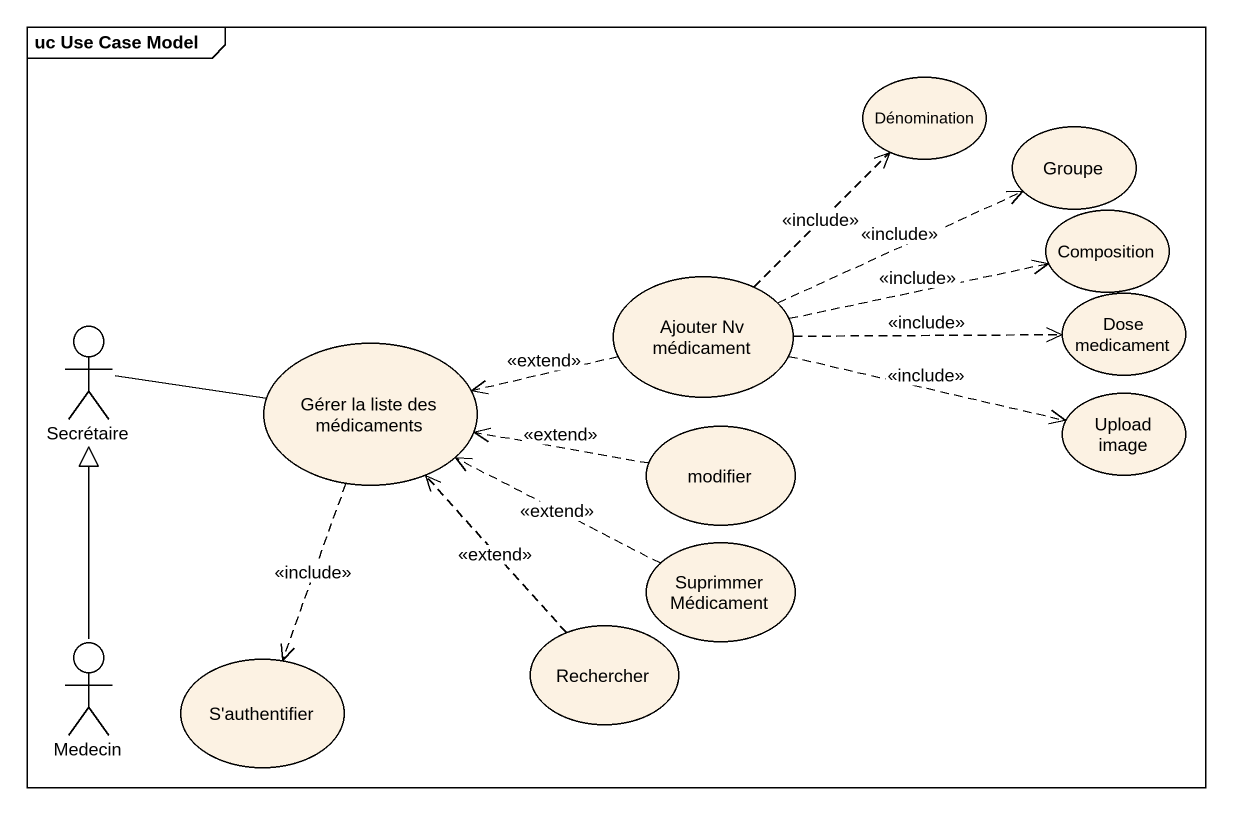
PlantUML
@startuml
mainframe uc Use Case Model
usecase Dénomination
usecase Groupe
usecase Composition
usecase "Ajouter Nv médicament" as Ajouter_Nv_médicament
actor Secrétaire
usecase "Gérer la liste des médicaments" as Gérer_la_liste_des
usecase "Dose medicament" as Dose_medicament
usecase modifier
usecase "Upload image" as Upload_image
usecase "Suprimmer Médicament" as Suprimmer_Médicament
actor Medecin
usecase "S'authentifier" as S_authentifier
usecase Rechercher
Ajouter_Nv_médicament .up.> Dénomination : <<include>>
Ajouter_Nv_médicament .right.> Groupe : <<include>>
Ajouter_Nv_médicament .right.> Composition : <<include>>
Ajouter_Nv_médicament .left.> Gérer_la_liste_des : <<extend>>
Ajouter_Nv_médicament .right.> Dose_medicament : <<include>>
Ajouter_Nv_médicament .right.> Upload_image : <<include>>
Secrétaire -right- Gérer_la_liste_des
Gérer_la_liste_des ..> S_authentifier : <<include>>
modifier .left.> Gérer_la_liste_des : <<extend>>
Suprimmer_Médicament .left.> Gérer_la_liste_des : <<extend>>
Medecin -up-|> Secrétaire
Rechercher .up.> Gérer_la_liste_des : <<extend>>
@enduml
